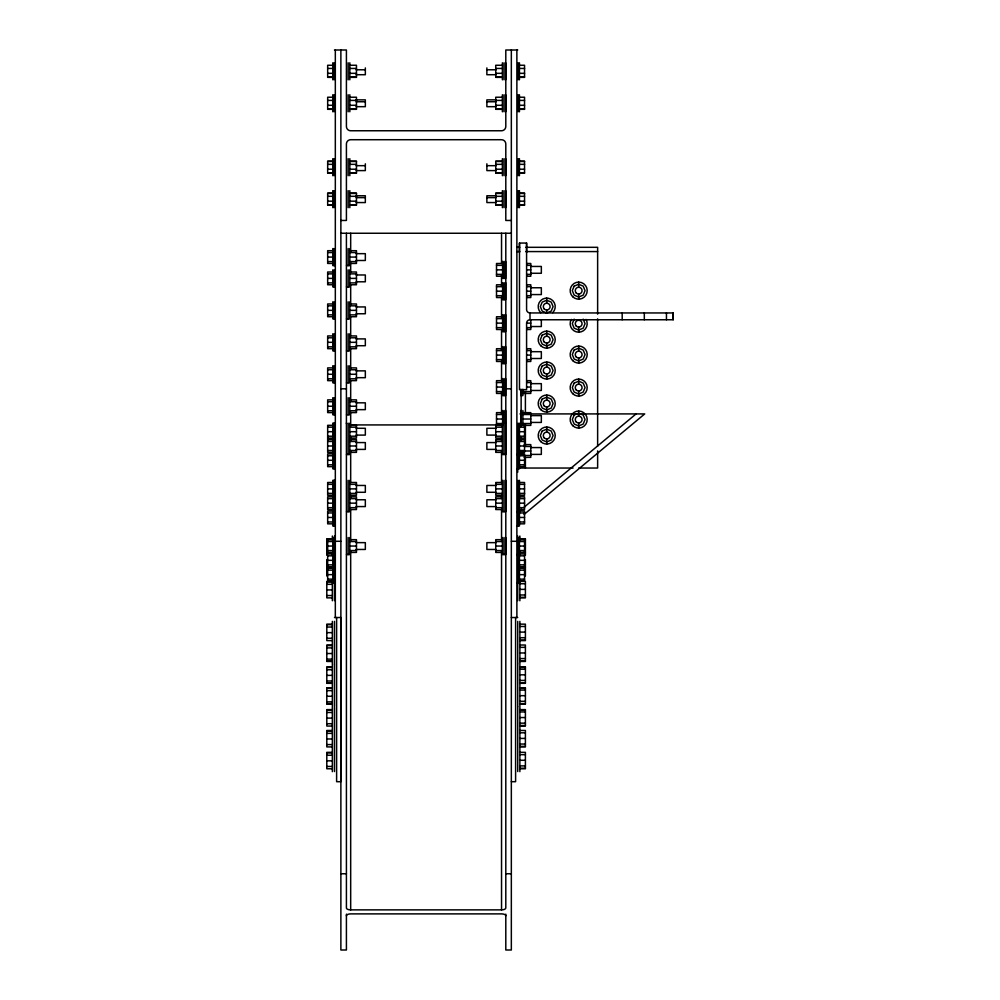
<?xml version="1.0" encoding="UTF-8"?>
<svg xmlns="http://www.w3.org/2000/svg" width="1000" height="1000" viewBox="0 0 1000 1000"><rect width="100%" height="100%" fill="white"/><g stroke="black" fill="none" stroke-linecap="round" stroke-linejoin="round"><path stroke-width="1.5" d="M519.475 243.05L519.475 389.663L526.587 389.663L526.587 323.175A3.413 3.413 0 0 1 530 319.762L673.2 319.762L673.2 312.95L530 312.95A3.413 3.413 0 0 1 526.587 309.538L526.587 243.05L519.475 243.05L519.475 252.413M574.163 319.15L572.3 323.663L574.163 328.175L578.675 330.05L583.188 328.175L585.05 323.663L583.188 319.15M519.263 511.25L521.65 509.263M524.025 507.275L636.075 413.913M524.05 514.475L644.725 413.913L519.975 413.913M546.712 313L551.225 311.125L553.088 306.625L551.225 302.113L546.712 300.238L542.2 302.113L540.337 306.625L542.2 311.125L546.712 313L546.712 310.025M334.475 50L346.413 50L346.413 126.5A4.263 4.263 0 0 0 350.675 130.762L501.538 130.762A4.263 4.263 0 0 0 505.8 126.5L505.8 50L517.725 50M332.975 65.263L327.663 65.263L327.663 77.362L332.975 77.362M349.825 65.263L356.463 65.263L356.463 77.362L349.825 77.362M502.388 65.263L495.737 65.263L495.737 77.362L502.388 77.362M517.9 65.263L524.55 65.263L524.55 77.362L517.9 77.362M327.663 68.45L332.975 68.45M349.825 68.45L356.463 68.45M495.737 68.45L502.388 68.45M517.9 68.45L524.55 68.45M356.1 69.787L365.337 69.787M486.875 69.787L496.112 69.787M327.663 73.325L332.975 73.325M349.825 73.325L356.463 73.325M495.737 73.325L502.388 73.325M517.9 73.325L524.55 73.325M356.1 74.713L365.337 74.713L365.337 67.9M496.112 74.713L486.875 74.713L486.875 67.9M327.663 77.013L332.975 77.013M349.825 77.013L356.463 77.013M495.737 77.013L502.388 77.013M517.9 77.013L524.55 77.013M332.975 97.225L327.663 97.225L327.663 109.325L332.975 109.325M349.825 97.225L356.463 97.225L356.463 109.325L349.825 109.325M502.388 97.225L495.737 97.225L495.737 109.325L502.388 109.325M517.9 97.225L524.55 97.225L524.55 109.325L517.9 109.325M356.1 99.862L365.337 99.862L365.337 106.675L356.1 106.675M496.112 99.862L486.875 99.862L486.875 106.675L496.112 106.675M327.663 100.412L332.975 100.412M349.825 100.412L356.463 100.412M495.737 100.412L502.388 100.412M517.9 100.412L524.55 100.412M356.1 101.75L365.337 101.75M486.875 101.75L496.112 101.75M327.663 105.288L332.975 105.288M349.825 105.288L356.463 105.288M495.737 105.288L502.388 105.288M517.9 105.288L524.55 105.288M327.663 108.975L332.975 108.975M349.825 108.975L356.463 108.975M495.737 108.975L502.388 108.975M517.9 108.975L524.55 108.975M332.975 161.15L327.663 161.15L327.663 173.25L332.975 173.25M349.825 161.15L356.463 161.15L356.463 173.25L349.825 173.25M502.388 161.15L495.737 161.15L495.737 173.25L502.388 173.25M517.9 161.15L524.55 161.15L524.55 173.25L517.9 173.25M327.663 161.488L332.975 161.488M349.825 161.488L356.463 161.488M495.737 161.488L502.388 161.488M517.9 161.488L524.55 161.488M327.663 164.35L332.975 164.35M349.825 164.35L356.463 164.35M495.737 164.35L502.388 164.35M517.9 164.35L524.55 164.35M356.1 165.675L365.337 165.675M486.875 165.675L496.112 165.675M327.663 169.213L332.975 169.213M349.825 169.213L356.463 169.213M495.737 169.213L502.388 169.213M517.9 169.213L524.55 169.213M356.1 170.6L365.337 170.6L365.337 163.8M496.112 170.6L486.875 170.6L486.875 163.8M327.663 172.9L332.975 172.9M349.825 172.9L356.463 172.9M495.737 172.9L502.388 172.9M517.9 172.9L524.55 172.9M332.975 193.113L327.663 193.113L327.663 205.212L332.975 205.212M349.825 193.113L356.463 193.113L356.463 205.212L349.825 205.212M502.388 193.113L495.737 193.113L495.737 205.212L502.388 205.212M517.9 193.113L524.55 193.113L524.55 205.212L517.9 205.212M327.663 193.45L332.975 193.45M349.825 193.45L356.463 193.45M495.737 193.45L502.388 193.45M517.9 193.45L524.55 193.45M356.1 195.763L365.337 195.763L365.337 202.562L356.1 202.562M496.112 195.763L486.875 195.763L486.875 202.562L496.112 202.562M327.663 196.312L332.975 196.312M349.825 196.312L356.463 196.312M495.737 196.312L502.388 196.312M517.9 196.312L524.55 196.312M356.1 197.638L365.337 197.638M486.875 197.638L496.112 197.638M327.663 201.175L332.975 201.175M349.825 201.175L356.463 201.175M495.737 201.175L502.388 201.175M517.9 201.175L524.55 201.175M327.663 204.862L332.975 204.862M349.825 204.862L356.463 204.862M495.737 204.862L502.388 204.862M517.9 204.862L524.55 204.862M340.875 220.463L346.413 220.463L346.413 143.975A4.263 4.263 0 0 1 350.675 139.713L501.538 139.713A4.263 4.263 0 0 1 505.8 143.975L505.8 220.463L511.337 220.463M340.875 233.25L511.337 233.25M516.875 247.312L519.725 247.312M525.788 247.312L597.638 247.312L597.638 314.15M332.975 250.7L327.663 250.7L327.663 263.45L332.975 263.45M349.825 250.7L356.463 250.7L356.463 263.45L349.825 263.45M516.875 251.575L519.725 251.575M525.788 251.575L597.638 251.575M327.663 252.562L332.975 252.562M349.825 252.562L356.463 252.562M356.1 253.663L365.337 253.663L365.337 260.487L356.1 260.487M327.663 257.075L332.975 257.075M349.825 257.075L356.463 257.075M327.663 261.588L332.975 261.588M349.825 261.588L356.463 261.588M503.1 263.488L496.512 263.488L496.512 276.238L503.1 276.238M526.838 263.488L530.788 263.488L530.788 276.238L526.838 276.238M496.512 265.35L503.1 265.35M526.838 265.35L530.788 265.35M335.325 265.6L332.775 265.6L332.775 248.55M346.5 265.6L349.825 265.6L349.825 248.55M530.85 266.45L541.337 266.45L541.337 273.275L530.85 273.275M496.512 269.862L503.1 269.862M526.838 269.862L530.788 269.862M332.975 272.013L327.663 272.013L327.663 284.762L332.975 284.762M349.825 272.013L356.463 272.013L356.463 284.762L349.825 284.762M327.663 273.875L332.975 273.875M349.825 273.875L356.463 273.875M496.512 274.375L503.1 274.375M526.838 274.375L530.788 274.375M356.1 274.975L365.337 274.975L365.337 281.8L356.1 281.8M327.663 278.387L332.975 278.387M349.825 278.387L356.463 278.387M327.663 282.9L332.975 282.9M349.825 282.9L356.463 282.9M503.1 284.788L496.512 284.788L496.512 297.55L503.1 297.55M526.838 284.788L530.788 284.788L530.788 297.55L526.838 297.55M496.512 286.663L503.1 286.663M526.838 286.663L530.788 286.663M335.325 286.913L332.775 286.913L332.775 269.862M346.5 286.913L349.825 286.913L349.825 269.862M530.85 287.762L541.337 287.762L541.337 294.575L530.85 294.575M496.512 291.175L503.1 291.175M526.838 291.175L530.788 291.175M496.512 295.688L503.1 295.688M526.838 295.688L530.788 295.688M332.975 303.975L327.663 303.975L327.663 316.725L332.975 316.725M349.825 303.975L356.463 303.975L356.463 316.725L349.825 316.725M327.663 305.837L332.975 305.837M349.825 305.837L356.463 305.837M356.1 306.938L365.337 306.938L365.337 313.762L356.1 313.762M327.663 310.35L332.975 310.35M349.825 310.35L356.463 310.35M327.663 314.862L332.975 314.862M349.825 314.862L356.463 314.862M503.1 316.75L496.512 316.75L496.512 329.513L503.1 329.513M496.512 318.625L503.1 318.625M335.325 318.875L332.775 318.875L332.775 301.825M346.5 318.875L349.825 318.875L349.825 301.825M496.512 323.137L503.1 323.137M526.838 323.137L530.788 323.137M530.85 326.538L541.337 326.538L541.337 319.725M496.512 327.65L503.1 327.65M526.838 327.65L530.788 327.65M526.838 329.513L530.788 329.513L530.788 319.837M332.975 335.938L327.663 335.938L327.663 348.688L332.975 348.688M349.825 335.938L356.463 335.938L356.463 348.688L349.825 348.688M327.663 337.8L332.975 337.8M349.825 337.8L356.463 337.8M356.1 338.9L365.337 338.9L365.337 345.725L356.1 345.725M327.663 342.312L332.975 342.312M349.825 342.312L356.463 342.312M327.663 346.825L332.975 346.825M349.825 346.825L356.463 346.825M503.1 348.713L496.512 348.713L496.512 361.475L503.1 361.475M526.838 348.713L530.788 348.713L530.788 361.475L526.838 361.475M496.512 350.588L503.1 350.588M526.838 350.588L530.788 350.588M335.325 350.838L332.775 350.838L332.775 333.787M346.5 350.838L349.825 350.838L349.825 333.787M530.85 351.688L541.337 351.688L541.337 358.5L530.85 358.5M496.512 355.1L503.1 355.1M526.838 355.1L530.788 355.1M496.512 359.613L503.1 359.613M526.838 359.613L530.788 359.613M332.975 367.9L327.663 367.9L327.663 380.65L332.975 380.65M349.825 367.9L356.463 367.9L356.463 380.65L349.825 380.65M327.663 369.762L332.975 369.762M349.825 369.762L356.463 369.762M356.1 370.863L365.337 370.863L365.337 377.688L356.1 377.688M327.663 374.275L332.975 374.275M349.825 374.275L356.463 374.275M327.663 378.787L332.975 378.787M349.825 378.787L356.463 378.787M503.1 380.675L496.512 380.675L496.512 393.438L503.1 393.438M526.838 380.675L530.788 380.675L530.788 393.438L522.875 393.438M496.512 382.55L503.1 382.55M526.838 382.55L530.788 382.55M335.325 382.8L332.775 382.8L332.775 365.75M346.5 382.8L349.825 382.8L349.825 365.75M530.85 383.65L541.337 383.65L541.337 390.475L530.85 390.475M496.512 387.062L503.1 387.062M526.838 387.062L530.788 387.062M340.875 388.812L346.413 388.812M505.8 388.812L511.337 388.812M496.512 391.575L503.1 391.575M522.875 391.575L530.788 391.575M332.975 399.862L327.663 399.862L327.663 412.612L332.975 412.612M349.825 399.862L356.463 399.862L356.463 412.612L349.825 412.612M327.663 401.725L332.975 401.725M349.825 401.725L356.463 401.725M356.1 402.825L365.337 402.825L365.337 409.65L356.1 409.65M327.663 406.238L332.975 406.238M349.825 406.238L356.463 406.238M327.663 410.75L332.975 410.75M349.825 410.75L356.463 410.75M503.1 412.638L496.512 412.638L496.512 425.4M522.875 412.638L530.788 412.638L530.788 425.4L517.9 425.312M496.512 414.513L503.1 414.513M522.875 414.513L530.788 414.513M335.325 414.762L332.775 414.762L332.775 397.713M346.5 414.762L349.825 414.762L349.825 397.713M530.85 415.613L541.337 415.613L541.337 422.438L530.85 422.438M496.512 419.025L503.1 419.025M522.875 419.025L530.788 419.025M335.325 423.175L332.775 423.175L332.775 468.812L335.325 468.812M496.512 423.537L503.1 423.537M522.875 423.537L530.788 423.537M332.975 425.312L327.663 425.312L327.663 452.362L332.975 452.362M349.825 425.312L356.463 425.312L356.463 438.075L349.825 438.075M503.1 425.4L495.737 425.312L495.737 438.075L502.388 438.075M327.663 427.188L332.975 427.188M349.825 427.188L356.463 427.188M495.737 427.188L502.388 427.188M517.9 427.188L524.55 427.188M356.1 428.288L365.337 428.288L365.337 435.1L356.1 435.1M496.112 428.288L486.875 428.288L486.875 435.1L496.112 435.1M327.663 431.7L332.975 431.7M349.825 431.7L356.463 431.7M495.737 431.7L502.388 431.7M517.9 431.7L524.55 431.7M327.663 436.2L332.975 436.2M349.825 436.2L356.463 436.2M495.737 436.2L502.388 436.2M517.9 436.2L524.55 436.2M327.663 438.2L332.975 438.075M517.9 438.075L524.55 438.075L524.55 425.312M327.663 439.613L332.975 439.613M349.825 439.613L356.463 439.613L356.463 452.362L349.825 452.362M502.388 439.613L495.737 439.613L495.737 452.362L502.388 452.362M517.9 439.613L524.55 439.613L524.55 452.362L517.9 452.362M332.775 440.225L334.05 440.225M518.162 440.225L519.438 440.225M327.663 441.475L332.975 441.475M349.825 441.475L356.463 441.475M495.737 441.475L502.388 441.475M517.9 441.475L524.55 441.475M356.1 442.575L365.337 442.575L365.337 449.4L356.1 449.4M496.112 442.575L486.875 442.575L486.875 449.4L496.112 449.4M524.2 444.6L530.788 444.6L530.788 457.362L524.2 457.362M327.663 445.988L332.975 445.988M349.825 445.988L356.463 445.988M495.737 445.988L502.388 445.988M517.9 445.988L524.55 445.988M524.2 446.475L530.788 446.475M530.85 447.575L541.337 447.575L541.337 454.4L530.85 454.4M327.663 450.5L332.975 450.5M349.825 450.5L356.463 450.5M495.737 450.5L502.388 450.5M517.9 450.5L524.55 450.5M524.2 450.988L530.788 450.988M332.775 451.763L334.05 451.763M332.975 453.9L327.663 453.9L327.663 466.662L332.975 466.662M517.9 453.9L524.55 453.9L524.55 466.662L517.9 466.662M332.775 454.513L335.325 454.513M346.5 454.513L349.825 454.513L349.825 423.175M516.875 454.513L519.438 454.513M524.2 455.5L530.788 455.5M327.663 455.775L332.975 455.775M517.9 455.775L524.55 455.775M327.663 460.288L332.975 460.288M517.9 460.288L524.55 460.288M327.663 464.8L332.975 464.8M517.9 464.8L524.55 464.8M518.3 468.038L573.05 468.038M578.675 468.038L597.638 468.038L597.638 450.9M516.875 468.812L519.438 468.812L519.438 423.175M335.325 480.35L332.775 480.35L332.775 525.988L335.325 525.988M332.975 482.488L327.663 482.488L327.663 495.25L332.975 495.25M349.825 482.488L356.463 482.488L356.463 495.25L349.825 495.25M502.388 482.488L495.737 482.488L495.737 495.25L502.388 495.25M517.9 482.488L524.55 482.488L524.55 495.25L517.9 495.25M327.663 484.363L332.975 484.363M349.825 484.363L356.463 484.363M495.737 484.363L502.388 484.363M517.9 484.363L524.55 484.363M356.1 485.462L365.337 485.462L365.337 492.287L356.1 492.287M496.112 485.462L486.875 485.462L486.875 492.287L496.112 492.287M327.663 488.875L332.975 488.875M349.825 488.875L356.463 488.875M495.737 488.875L502.388 488.875M517.9 488.875L524.55 488.875M327.663 493.387L332.975 493.387M349.825 493.387L356.463 493.387M495.737 493.387L502.388 493.387M517.9 493.387L524.55 493.387M332.775 494.637L334.05 494.637M332.975 496.788L327.663 496.788L327.663 509.55L332.975 509.55M349.825 496.788L356.463 496.788L356.463 509.55L349.825 509.55M502.388 496.788L495.737 496.788L495.737 509.55L502.388 509.55M517.9 496.788L524.55 496.788L524.55 509.55L517.9 509.55M332.775 497.4L334.05 497.4M518.162 497.4L519.438 497.4M327.663 498.65L332.975 498.65M349.825 498.65L356.463 498.65M495.737 498.65L502.388 498.65M517.9 498.65L524.55 498.65M356.1 499.762L365.337 499.762L365.337 506.575L356.1 506.575M496.112 499.762L486.875 499.762L486.875 506.575L496.112 506.575M327.663 503.162L332.975 503.162M349.825 503.162L356.463 503.162M495.737 503.162L502.388 503.162M517.9 503.162L524.55 503.162M327.663 507.675L332.975 507.675M349.825 507.675L356.463 507.675M495.737 507.675L502.388 507.675M517.9 507.675L524.55 507.675M332.975 511.087L327.663 511.087L327.663 523.837L332.975 523.837M517.9 511.087L524.55 511.087L524.55 523.837L517.9 523.837M332.775 511.688L335.325 511.688M346.5 511.688L349.825 511.688L349.825 480.35M516.875 511.688L519.438 511.688M327.663 512.95L332.975 512.95M517.9 512.95L524.55 512.95M327.663 517.463L332.975 517.463M517.9 517.463L524.55 517.463M327.663 521.975L332.975 521.975M517.9 521.975L524.55 521.975M516.875 525.988L519.438 525.988L519.438 480.35M332.35 538.812L326.8 538.812L326.8 555.25M519.862 538.812L525.4 538.812L525.4 555.25M326.8 539.362L332.35 539.362M519.862 539.362L525.4 539.362M332.975 539.675L327.663 539.675L327.663 552.425L332.975 552.425M349.825 539.675L356.463 539.675L356.463 552.425L349.825 552.425M502.388 539.675L495.737 539.675L495.737 552.425L502.388 552.425M517.9 539.675L524.55 539.675L524.55 552.425M335.325 541.287L340.875 541.287M511.337 541.287L516.875 541.287M327.663 541.538L332.975 541.538M349.825 541.538L356.463 541.538M495.737 541.538L502.388 541.538M517.9 541.538L524.55 541.538M356.1 542.638L365.337 542.638L365.337 549.462L356.1 549.462M496.112 542.638L486.875 542.638L486.875 549.462L496.112 549.462M327.663 546.05L332.975 546.05M349.825 546.05L356.463 546.05M495.737 546.05L502.388 546.05M517.9 546.05L524.55 546.05M327.663 550.562L332.975 550.562M349.825 550.562L356.463 550.562M495.737 550.562L502.388 550.562M517.9 550.562L524.55 550.562M517.9 552.425L525.4 552.362M326.8 552.925L332.35 552.925M332.975 553.962L327.663 553.962L327.663 566.725L332.975 566.725M517.9 553.962L524.55 553.962L524.55 566.725L517.9 566.725M332.775 554.575L335.325 554.575M346.5 554.575L349.825 554.575L349.825 537.525M516.875 554.575L519.438 554.575M327.663 555.837L332.975 555.837M517.9 555.837L524.55 555.837M327.663 560.337L332.975 560.337M517.9 560.337L524.55 560.337M327.663 564.85L332.975 564.85M517.9 564.85L524.55 564.85M519.862 567.513L525.4 567.513M326.8 568.062L332.35 568.062M332.975 568.263L327.663 568.263L327.663 581.013L332.975 581.013M517.9 568.263L524.55 568.263L524.55 581.013L517.9 581.013M327.663 570.125L332.975 570.125M517.9 570.125L524.55 570.125M327.663 574.637L332.975 574.637M517.9 574.637L524.55 574.637M327.663 579.15L332.975 579.15M517.9 579.15L524.55 579.15M332.35 581.425L326.8 581.425L326.8 597.863L332.35 597.863M519.862 581.425L525.4 581.425L525.4 597.863L519.862 597.863M326.8 581.987L332.35 581.987M335.325 583.162L332.775 583.162L332.775 537.525M516.875 583.162L519.438 583.162L519.438 537.525M519.862 583.75L525.4 583.75M326.8 584.312L332.35 584.312M519.862 589.375L525.4 589.375M326.8 589.925L332.35 589.925M519.862 594.987L525.4 594.987M326.8 595.538L332.35 595.538M519.862 597.312L525.4 597.312M334.475 617.525L340.875 617.525L340.875 781.7L336.613 781.7L336.613 617.525M511.337 617.525L517.725 617.525M332.35 624.15L326.8 624.15L326.8 640.6L332.35 640.6M519.862 624.15L525.4 624.15L525.4 640.6L519.862 640.6M326.8 624.712L332.35 624.712M519.862 626.475L525.4 626.475M326.8 627.038L332.35 627.038M519.862 632.1L525.4 632.1M326.8 632.65L332.35 632.65M519.862 637.712L525.4 637.712M326.8 638.275L332.35 638.275M519.862 640.037L525.4 640.037M332.35 645.025L326.8 645.025L326.8 661.462L332.35 661.462M519.862 645.025L525.4 645.025L525.4 661.462L519.862 661.462M326.8 645.575L332.35 645.575M519.862 647.35L525.4 647.35M326.8 647.9L332.35 647.9M519.862 652.962L525.4 652.962M326.8 653.525L332.35 653.525M519.862 658.575L525.4 658.575M326.8 659.137L332.35 659.137M326.8 660.9L332.35 660.9M519.862 660.9L525.4 660.9M332.35 666.888L326.8 666.888L326.8 683.325L332.35 683.325M519.862 666.888L525.4 666.888L525.4 683.325L519.862 683.325M326.8 667.438L332.35 667.438M519.862 667.438L525.4 667.438M519.862 669.212L525.4 669.212M326.8 669.762L332.35 669.762M519.862 674.825L525.4 674.825M326.8 675.375L332.35 675.375M519.862 680.438L525.4 680.438M326.8 681L332.35 681M326.8 682.763L332.35 682.763M519.862 682.763L525.4 682.763M332.35 687.75L326.8 687.75L326.8 704.188L332.35 704.188M519.862 687.75L525.4 687.75L525.4 704.188L519.862 704.188M326.8 688.312L332.35 688.312M519.862 688.312L525.4 688.312M519.862 690.075L525.4 690.075M326.8 690.638L332.35 690.638M519.862 695.688L525.4 695.688M326.8 696.25L332.35 696.25M519.862 701.312L525.4 701.312M326.8 701.862L332.35 701.862M326.8 703.637L332.35 703.637M519.862 703.637L525.4 703.637M332.35 709.613L326.8 709.613L326.8 726.05L332.35 726.05M519.862 709.613L525.4 709.613L525.4 726.05L519.862 726.05M326.8 710.163L332.35 710.163M519.862 710.163L525.4 710.163M519.862 711.938L525.4 711.938M326.8 712.487L332.35 712.487M519.862 717.55L525.4 717.55M326.8 718.112L332.35 718.112M519.862 723.162L525.4 723.162M326.8 723.725L332.35 723.725M519.862 725.487L525.4 725.487M332.35 730.475L326.8 730.475L326.8 746.912L332.35 746.912M519.862 730.475L525.4 730.475L525.4 746.912L519.862 746.912M326.8 731.038L332.35 731.038M519.862 732.8L525.4 732.8M326.8 733.363L332.35 733.363M519.862 738.425L525.4 738.425M326.8 738.975L332.35 738.975M519.862 744.038L525.4 744.038M326.8 744.587L332.35 744.587M519.862 746.363L525.4 746.363M332.35 752.337L326.8 752.337L326.8 768.775L332.35 768.775M519.862 752.337L525.4 752.337L525.4 768.775L519.862 768.775M326.8 752.9L332.35 752.9M519.862 754.663L525.4 754.663M326.8 755.225L332.35 755.225M519.862 760.275L525.4 760.275M326.8 760.837L332.35 760.837M519.862 765.9L525.4 765.9M326.8 766.45L332.35 766.45M519.862 768.225L525.4 768.225M511.337 781.7L515.6 781.7L515.6 617.525M340.875 873.763L346.413 873.763M505.8 873.763L511.337 873.763M346.413 233.25L346.413 907.975A4.263 1.9 0 0 0 350.675 909.875L501.538 909.875A4.263 1.9 0 0 0 505.8 907.975L505.8 233.25M673.2 312.95L673.2 319.762M666.45 312.95L666.45 319.762M644.312 312.95L644.312 319.762M622.188 312.95L622.188 319.762M597.638 318.812L597.638 446.225M578.675 282.113L578.675 287.225M578.675 294.05L578.675 299.163M578.675 327.075L578.675 332.188A8.525 8.525 0 0 1 571.287 319.4M578.675 346.037L578.675 351.15M578.675 357.975L578.675 363.088M578.675 379.062L578.675 384.188M578.675 391L578.675 396.112M578.675 411.037L578.675 416.15M578.675 422.962L578.675 428.075M546.712 298.1L546.712 303.212M546.712 331.125L546.712 336.238M546.712 343.062L546.712 348.175M546.712 362.025L546.712 367.137M546.712 373.95L546.712 379.062M546.712 395.05L546.712 400.163M546.712 406.987L546.712 412.1M546.712 427.013L546.712 432.125M546.712 438.95L546.712 444.062M530 312.95L530 319.762M526.587 243.05L526.587 252.338M525.4 391.725L525.4 413.525M525.4 424.425L525.4 446.225M525.4 457.137L525.4 468.038M525.4 559.562L525.4 576.013M522.875 389.263L522.875 395.588L520.9 395.588L520.9 389.263M522.875 410.5L522.875 425.4M522.875 450.988L522.875 453.988M521.138 390.175L521.138 425.988M521.138 436.887L521.138 440M521.138 450.9L521.138 454.012M520.9 410.5L520.9 425.05M520.9 450.988L520.9 453.188M519.862 536.038L519.862 539.738M519.862 552.112L519.862 554.7M519.862 580.1L519.862 600.75M519.862 621.388L519.862 771.663M519.438 62.8L519.438 79.812M519.438 94.763L519.438 111.775M519.438 158.688L519.438 175.7M519.438 190.65L519.438 207.662M518.162 62.8L518.162 79.812M518.162 94.763L518.162 111.775M518.162 158.688L518.162 175.7M518.162 190.65L518.162 207.662M518.162 423.175L518.162 468.812M518.162 480.35L518.162 525.988M518.162 537.525L518.162 583.162M517.725 469.087L517.725 472.225M517.725 536.038L517.725 537.475M517.725 584.012L517.725 600.638M517.725 621.388L517.725 663.675M517.725 664.112L517.725 685.537M517.725 686.413L517.725 706.587M517.725 706.838L517.725 771.55M516.875 50L516.875 617.525M511.337 50L511.337 950L505.8 950L505.8 914.137M505.712 62.8L505.712 79.812M505.712 94.763L505.712 111.775M505.712 158.688L505.712 175.7M505.712 190.65L505.712 207.662M505.637 261.337L505.637 278.387L502.6 278.387L502.6 261.337M505.637 282.65L505.637 299.7L502.6 299.7L502.6 282.65M505.637 314.613L505.637 331.662L502.6 331.662L502.6 314.613M505.637 346.575L505.637 363.625L502.6 363.625L502.6 346.575M505.637 378.537L505.637 395.588L502.6 395.588L502.6 378.537M505.637 410.5L505.712 454.513L502.388 454.513L502.388 423.175M505.712 480.35L505.712 511.688L502.388 511.688L502.388 480.35M505.712 537.525L505.712 554.575L502.388 554.575L502.388 537.525M504.113 261.337L504.113 278.387M504.113 282.65L504.113 299.7M504.113 314.613L504.113 331.662M504.113 346.575L504.113 363.625M504.113 378.537L504.113 395.588M504.113 410.5L504.113 423.288M504.05 62.8L504.05 79.812M504.05 94.763L504.05 111.775M504.05 158.688L504.05 175.7M504.05 190.65L504.05 207.662M504.05 423.175L504.05 454.513M504.05 480.35L504.05 511.688M504.05 537.525L504.05 554.575M502.6 410.5L502.6 423.288M502.388 62.8L502.388 79.812M502.388 94.763L502.388 111.775M502.388 158.688L502.388 175.7M502.388 190.65L502.388 207.662M501.538 233.25L501.538 262.812M501.538 275.262L501.538 286.15M501.538 297.038L501.538 317.262M501.538 329.7L501.538 349.925M501.538 360.825L501.538 381.037M501.538 391.938L501.538 413.713M501.538 437.4L501.538 440.525M501.538 451.438L501.538 482.625M501.538 495.1L501.538 498.212M501.538 509.137L501.538 540.325M501.538 551.237L501.538 909.875M350.675 233.25L350.675 251.925M350.675 262.812L350.675 272.15M350.675 284.587L350.675 304.812M350.675 317.262L350.675 335.925M350.675 348.375L350.675 368.6M350.675 381.037L350.675 401.262M350.675 412.15L350.675 426.163M350.675 437.4L350.675 440.525M350.675 451.438L350.675 482.625M350.675 495.1L350.675 498.212M350.675 509.137L350.675 540.325M350.675 551.237L350.675 909.875M349.825 62.8L349.825 79.812M349.825 94.763L349.825 111.775M349.825 158.688L349.825 175.7M349.825 190.65L349.825 207.662M348.162 62.8L348.162 79.812M348.162 94.763L348.162 111.775M348.162 158.688L348.162 175.7M348.162 190.65L348.162 207.662M348.162 248.55L348.162 265.6M348.162 269.862L348.162 286.913M348.162 301.825L348.162 318.875M348.162 333.787L348.162 350.838M348.162 365.75L348.162 382.8M348.162 397.713L348.162 414.762M348.162 423.175L348.162 454.513M348.162 480.35L348.162 511.688M348.162 537.525L348.162 554.575M346.413 914.137L346.413 950L340.875 950L340.875 50M335.325 50L335.325 617.525M334.475 536.038L334.475 538.038M334.475 582.35L334.475 600.638M334.475 621.388L334.475 664.225M334.475 664.475L334.475 706.587M334.475 707.4L334.475 749.688M334.475 750.125L334.475 771.55M334.05 62.8L334.05 79.812M334.05 94.763L334.05 111.775M334.05 158.688L334.05 175.7M334.05 190.65L334.05 207.662M334.05 248.55L334.05 265.6M334.05 269.862L334.05 286.913M334.05 301.825L334.05 318.875M334.05 333.787L334.05 350.838M334.05 365.75L334.05 382.8M334.05 397.713L334.05 414.762M334.05 423.175L334.05 468.812M334.05 480.35L334.05 525.988M334.05 537.525L334.05 583.162M332.775 62.8L332.775 79.812M332.775 94.763L332.775 111.775M332.775 158.688L332.775 175.7M332.775 190.65L332.775 207.662M332.35 536.038L332.35 539.738M332.35 552.663L332.35 554.888M332.35 580.1L332.35 600.75M332.35 621.388L332.35 771.663M326.8 559.562L326.8 576.013M505.8 915.788A4.263 1.9 0 0 0 501.538 913.888L350.675 913.888A4.263 1.9 0 0 0 346.413 915.788M540.688 312.65A8.525 8.525 0 0 1 540.688 300.587A8.525 8.525 0 0 1 552.737 300.587A8.525 8.525 0 0 1 552.737 312.65M586.05 319.4A8.525 8.525 0 0 1 578.675 332.188M349.562 424.862A4.263 1.9 0 0 0 350.675 424.925L501.538 424.925A4.263 1.9 0 0 0 502.638 424.862M346.55 423.512A4.263 1.9 0 0 1 346.413 423.025M505.8 423.025A4.263 1.9 0 0 1 505.65 423.512M542.2 335.138L540.337 339.65L542.2 344.162L546.712 346.025L551.225 344.162L553.088 339.65L551.225 335.138L546.712 333.275L542.2 335.138M574.163 286.125L572.3 290.637L574.163 295.15L578.675 297.013L583.188 295.15L585.05 290.637L583.188 286.125L578.675 284.262L574.163 286.125M542.2 366.037L540.337 370.55L542.2 375.05L546.712 376.925L551.225 375.05L553.088 370.55L551.225 366.037L546.712 364.162L542.2 366.037M542.2 399.062L540.337 403.575L542.2 408.088L546.712 409.95L551.225 408.088L553.088 403.575L551.225 399.062L546.712 397.2L542.2 399.062M574.163 350.05L572.3 354.562L574.163 359.075L578.675 360.938L583.188 359.075L585.05 354.562L583.188 350.05L578.675 348.188L574.163 350.05M542.2 431.025L540.337 435.538L542.2 440.05L546.712 441.912L551.225 440.05L553.088 435.538L551.225 431.025L546.712 429.162L542.2 431.025M574.163 383.088L572.3 387.587L574.163 392.1L578.675 393.975L583.188 392.1L585.05 387.587L583.188 383.088L578.675 381.213L574.163 383.088M574.163 415.05L572.3 419.55L574.163 424.062L578.675 425.938L583.188 424.062L585.05 419.55L583.188 415.05L578.675 413.175L574.163 415.05M572.65 393.625A8.525 8.525 0 0 0 586.912 389.8A8.525 8.525 0 0 0 576.462 379.363A8.525 8.525 0 0 0 572.65 393.625M576.263 390A3.413 3.413 0 0 0 581.962 388.475A3.413 3.413 0 0 0 577.788 384.3A3.413 3.413 0 0 0 576.263 390M540.688 409.6A8.525 8.525 0 0 0 554.938 405.775A8.525 8.525 0 0 0 544.5 395.337A8.525 8.525 0 0 0 540.688 409.6M544.3 405.988A3.413 3.413 0 0 0 550 404.45A3.413 3.413 0 0 0 545.825 400.275A3.413 3.413 0 0 0 544.3 405.988M572.65 425.588A8.525 8.525 0 0 0 586.912 421.763A8.525 8.525 0 0 0 576.462 411.325A8.525 8.525 0 0 0 572.65 425.588M576.263 421.962A3.413 3.413 0 0 0 581.962 420.438A3.413 3.413 0 0 0 577.788 416.262A3.413 3.413 0 0 0 576.263 421.962M572.65 360.588A8.525 8.525 0 0 0 586.912 356.775A8.525 8.525 0 0 0 576.462 346.325A8.525 8.525 0 0 0 572.65 360.588M576.263 356.975A3.413 3.413 0 0 0 581.962 355.45A3.413 3.413 0 0 0 577.788 351.275A3.413 3.413 0 0 0 576.263 356.975M540.688 345.675A8.525 8.525 0 0 0 554.938 341.85A8.525 8.525 0 0 0 544.5 331.413A8.525 8.525 0 0 0 540.688 345.675M544.3 342.062A3.413 3.413 0 0 0 550 340.525A3.413 3.413 0 0 0 545.825 336.35A3.413 3.413 0 0 0 544.3 342.062M540.688 441.562A8.525 8.525 0 0 0 554.938 437.738A8.525 8.525 0 0 0 544.5 427.3A8.525 8.525 0 0 0 540.688 441.562M544.3 437.95A3.413 3.413 0 0 0 550 436.425A3.413 3.413 0 0 0 545.825 432.238A3.413 3.413 0 0 0 544.3 437.95M540.688 376.575A8.525 8.525 0 0 0 554.938 372.75A8.525 8.525 0 0 0 544.5 362.312A8.525 8.525 0 0 0 540.688 376.575M544.3 372.95A3.413 3.413 0 0 0 550 371.425A3.413 3.413 0 0 0 545.825 367.25A3.413 3.413 0 0 0 544.3 372.95M544.3 309.025A3.413 3.413 0 0 0 550 307.5A3.413 3.413 0 0 0 545.825 303.325A3.413 3.413 0 0 0 544.3 309.025M576.263 326.075A3.413 3.413 0 0 0 581.962 324.55A3.413 3.413 0 0 0 577.788 320.375A3.413 3.413 0 0 0 576.263 326.075M572.65 296.663A8.525 8.525 0 0 0 586.912 292.85A8.525 8.525 0 0 0 576.462 282.4A8.525 8.525 0 0 0 572.65 296.663M576.263 293.05A3.413 3.413 0 0 0 581.962 291.525A3.413 3.413 0 0 0 577.788 287.35A3.413 3.413 0 0 0 576.263 293.05"/></g></svg>
